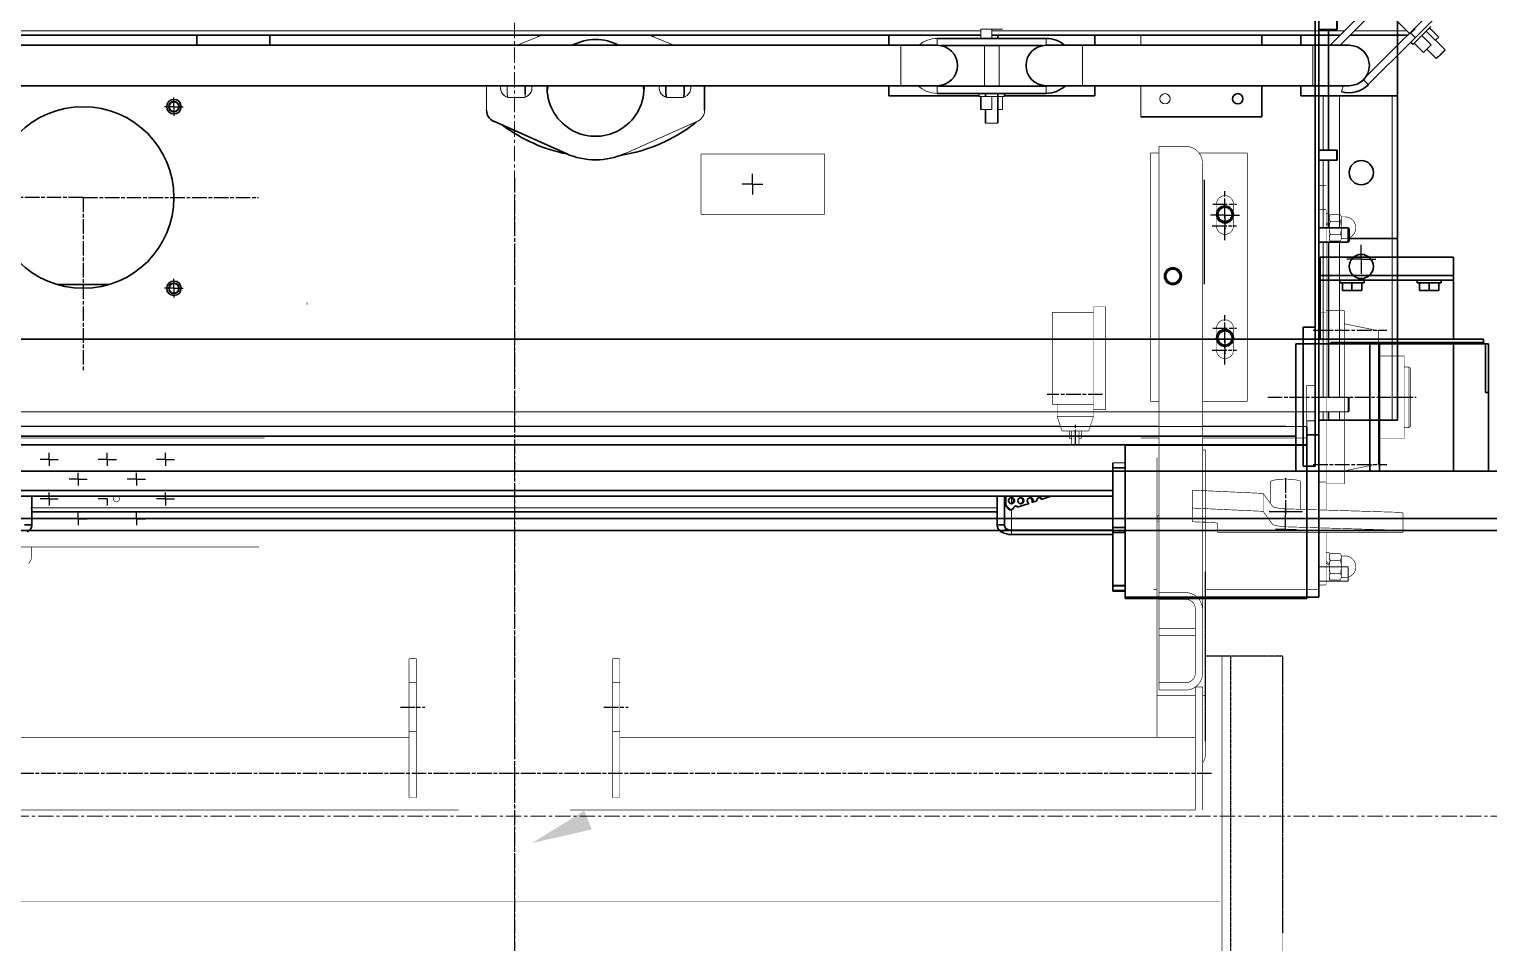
# Model space of a CAD drawing. Header units: feet. Extents: x -99009 to 3252343, y -11094690 to 9035152.
# Drawn here: x 1888695 to 1889900, y -1445643 to -1444888 of the extents above; entities that cross this region are included whole.
import ezdxf

# ---------------------------------------------------------------- set-up
doc = ezdxf.new("R2010")
doc.units = ezdxf.units.FT
for name, pattern in [('CENTER', [2, 1.25, -0.25, 0.25, -0.25]), ('CENTERLINE', [30, 12, -1.5, 3, -1.5, 12]), ('CENTERX2', [20.32, 12.7, -2.54, 2.54, -2.54]), ('HIDDEN', [0.375, 0.25, -0.125]), ('LONG_DASH', [9, 2.25, -4.5, 2.25]), ('PHANTOM', [2.5, 1.25, -0.25, 0.25, -0.25, 0.25, -0.25])]:
    doc.linetypes.add(name, pattern=pattern)
doc.layers.add('1', color=1, linetype='Continuous')
doc.layers.add('K-LINE', color=7, linetype='Continuous')
doc.layers.add('AM_7', color=7, linetype='CENTER', lineweight=5)

# ---------------------------------------------------------------- blocks, each defined once
blk = doc.blocks.new('platform_2')
at = {"color": 7, "linetype": 'Continuous', "lineweight": 30}
for p, q in [((584.4, -533.9), (500, -618.3)), ((588.6, -538.1), (508.4, -618.3)), ((542, -584.8), (566, -608.8)), ((211.8, -610), (-716.7, -610)), ((-435.2, -618.3), (-435.2, -610)), ((-375.2, -610), (-375.2, -618.3)), ((-153.7, -610), (-153.7, -611.3)), ((-58.7, -611.3), (-58.7, -610)), ((135.8, -610), (135.8, -618.3)), ((265.8, -612.6), (175.8, -612.6)), ((508.3, -610), (220.8, -610)), ((225.8, -610), (225.8, -612.6)), ((305.8, -610), (305.8, -618.3)), ((443.8, -610), (443.8, -618.3)), ((475.8, -610), (475.8, -618.3)), ((564, -610), (516.7, -610)), ((555.8, -610), (555.8, -618.2)), ((566.6, -608.2), (570.4, -612)), ((595, -622.1), (579.4, -606.6)), ((145.8, -618.3), (-694.2, -618.3)), ((175.8, -618.3), (145.8, -618.3)), ((262.6, -618.6), (178.9, -618.6)), ((295.8, -618.3), (265.8, -618.3)), ((485.8, -618.3), (295.8, -618.3)), ((515.8, -618.3), (485.8, -618.3)), ((579.8, -621.4), (587.7, -629.3)), ((555.8, -626.7), (555.8, -660)), ((-694.2, -651.7), (145.8, -651.7)), ((-164.2, -658.5), (-164.2, -651.7)), ((-66.3, -651.7), (-66.2, -653.5)), ((-48.2, -651.7), (-48.2, -658.5)), ((-33.2, -658.5), (-33.2, -651.7)), ((-16.2, -651.7), (-16.2, -672)), ((135.8, -651.7), (135.8, -660)), ((210.2, -660), (135.8, -660)), ((145.8, -651.7), (175.8, -651.7)), ((175.8, -652), (265.8, -652)), ((175.8, -658), (265.8, -658)), ((211.8, -671.3), (211.8, -660.5)), ((215.7, -658), (215.7, -660.5)), ((225.9, -682.5), (225.9, -658)), ((231.3, -660.5), (231.3, -658)), ((305.8, -660), (231.3, -660)), ((265.8, -651.7), (295.8, -651.7)), ((295.8, -651.7), (485.8, -651.7)), ((305.8, -651.7), (305.8, -660)), ((443.8, -651.7), (443.8, -677.5)), ((475.8, -651.7), (475.8, -660)), ((555.8, -660), (475.8, -660)), ((485.8, -651.7), (515.8, -651.7)), ((487.8, -920.9), (487.8, -660)), ((490.8, -660), (490.8, -940)), ((498.8, -704.8), (498.8, -660)), ((555.8, -928), (555.8, -660)), ((215.7, -671.3), (215.7, -682.5)), ((-130.6, -707.7), (-190.3, -681.1)), ((443.8, -677.5), (343.8, -677.5)), ((505.7, -704.8), (490.8, -704.8)), ((490.8, -713.2), (505.7, -713.2)), ((498.8, -769), (498.8, -713.2)), ((498.8, -909), (498.8, -781)), ((515.8, -909.9), (514.9, -909)), ((498.8, -928), (498.8, -921)), ((514.9, -921), (515.8, -920.1)), ((480.8, -933.6), (480.8, -940)), ((494.3, -928), (490.8, -928)), ((498.8, -928), (494.3, -928)), ((507.8, -928), (498.8, -928)), ((551.3, -928), (507.8, -928)), ((555.8, -928), (551.3, -928)), ((330.8, -948.5), (330.8, -948.1)), ((330.8, -1074), (330.8, -948.5)), ((480.8, -948.5), (330.8, -948.5)), ((480.8, -940), (490.8, -940)), ((480.8, -940), (480.8, -947.8)), ((480.8, -948.1), (480.8, -1074)), ((490.8, -940), (490.8, -1074)), ((320.8, -1009), (320.8, -963.2)), ((320.8, -990.7), (-667.2, -990.7)), ((231.2, -990.7), (231.2, -1014.3)), ((-571.7, -1003.6), (225.2, -1003.6)), ((320.8, -1016.5), (320.8, -1009)), ((237.2, -1018.8), (320.8, -1018.8)), ((237.2, -1022.3), (320.8, -1022.3)), ((320.8, -1064.4), (320.8, -1016.5)), ((330.8, -1016.5), (320.8, -1016.5)), ((320.8, -1064.4), (320.8, -1064.8)), ((320.8, -1064.4), (330.8, -1064.4)), ((320.8, -1064.8), (330.8, -1064.8)), ((480.8, -1074), (490.8, -1074))]:
    blk.add_line(p, q, dxfattribs=at)
at = {"color": 144, "linetype": 'Continuous', "lineweight": 0}
for p, q in [((529.6, -644.4), (612.2, -561.7)), ((531.6, -650.8), (616.5, -566)), ((-171, -618.3), (-150.4, -610)), ((-62, -610), (-41.5, -618.3)), ((211.8, -610), (135.8, -610)), ((175.8, -612.6), (175.8, -618.3)), ((211.8, -605.1), (220.8, -605.1)), ((211.8, -612.6), (211.8, -605.1)), ((220.8, -605.1), (229.8, -605.1)), ((220.8, -612.6), (220.8, -605.1)), ((305.8, -610), (225.8, -610)), ((343.8, -618.3), (343.8, -610)), ((508.3, -610), (475.8, -610)), ((555.8, -610), (516.7, -610)), ((570.2, -604.6), (566, -608.8)), ((568.5, -617.5), (583.3, -602.7)), ((583.5, -617.8), (575.8, -610.2)), ((589.8, -611.5), (582.2, -603.8)), ((589.8, -611.5), (587.1, -614.2)), ((214.8, -618.6), (214.8, -652)), ((226.8, -652), (226.8, -618.6)), ((566.6, -615.9), (568.4, -617.6)), ((566.7, -615.8), (568.5, -617.5)), ((568.5, -617.5), (568.4, -617.6)), ((577.1, -624.2), (569.5, -616.5)), ((583.5, -617.8), (577.1, -624.2)), ((591.4, -625.7), (587.7, -629.3)), ((591.4, -625.8), (587.9, -629.3)), ((595, -622.1), (591.4, -625.7)), ((595, -622.3), (591.4, -625.8)), ((527.6, -646.8), (531.6, -650.8)), ((-196.2, -672), (-196.2, -651.7)), ((-179.2, -651.7), (-179.2, -658.5)), ((-166.7, -661.5), (-176.7, -661.5)), ((-35.7, -661.5), (-45.7, -661.5)), ((175.8, -652), (175.8, -658)), ((210.2, -658), (210.2, -660.5)), ((210.2, -660.5), (210.4, -660.5)), ((210.4, -658), (210.4, -660.5)), ((210.4, -660.5), (231.3, -660.5)), ((220.8, -671.3), (220.8, -660.5)), ((229.8, -671.3), (229.8, -660.5)), ((343.8, -677.5), (343.8, -651.7)), ((509.4, -656.8), (510.8, -651.7)), ((220.8, -671.3), (211.8, -671.3)), ((229.8, -671.3), (225.9, -671.3)), ((-22.1, -681.1), (-81.8, -707.7)), ((220.8, -682.5), (215.7, -682.5)), ((220.8, -682.6), (215.8, -682.6)), ((225.9, -682.5), (220.8, -682.5)), ((225.8, -682.6), (220.8, -682.6)), ((505.7, -704.8), (505.7, -713.2)), ((505.8, -704.9), (505.8, -713.1)), ((514.9, -769), (490.8, -769)), ((514.9, -769), (514.9, -781)), ((515.8, -769.9), (515.8, -780.1)), ((490.8, -781), (514.9, -781)), ((-550.8, -815.8), (-507.6, -815.8)), ((514.9, -909), (490.8, -909)), ((514.9, -909), (514.9, -921)), ((515.8, -909.9), (515.8, -920.1)), ((487.8, -920.9), (487.8, -928.5)), ((490.8, -921), (514.9, -921)), ((480.8, -928.5), (480.8, -933.2)), ((487.8, -928.5), (480.8, -928.5)), ((480.8, -948.1), (-824.2, -948.1)), ((480.8, -1074), (480.8, -948.5)), ((330.8, -963.2), (320.8, -963.2)), ((320.8, -986.1), (-667.2, -986.1)), ((-571.7, -1000.4), (-571.7, -990.7)), ((-571.6, -1000.3), (-571.6, -990.7)), ((225.2, -990.7), (225.2, -1000.3)), ((232.2, -990.7), (232.2, -998)), ((232.2, -998), (235.9, -1001.8)), ((251.6, -996.6), (242.7, -999.6)), ((257.9, -994.6), (254.5, -995.7)), ((269.8, -990.7), (262.4, -993.1)), ((-571.7, -1000.4), (-571.7, -1003.6)), ((-571.6, -1014.3), (-571.6, -1001.3)), ((225.2, -1001.3), (225.2, -1014.3)), ((225.3, -1000.3), (225.3, -1000.4)), ((225.3, -1001.3), (225.3, -1000.4)), ((238.5, -1001), (235.9, -1001.8)), ((231.2, -1014.3), (225.2, -1014.3)), ((237.2, -1018.8), (237.2, -1022.3)), ((514.9, -1049), (490.8, -1049)), ((514.9, -1049), (514.9, -1061)), ((490.8, -1061), (514.9, -1061)), ((480.8, -1074), (330.8, -1074))]:
    blk.add_line(p, q, dxfattribs=at)
at = {"color": 8, "linetype": 'Continuous', "lineweight": 0}
for p, q in [((211.8, -606.5), (-720.2, -606.5)), ((511.8, -606.5), (220.8, -606.5)), ((265.8, -618.3), (265.8, -612.6)), ((563.7, -606.5), (520.2, -606.5)), ((145.8, -618.3), (145.8, -651.7)), ((295.8, -618.3), (295.8, -651.7)), ((485.8, -618.3), (485.8, -651.7)), ((265.8, -658), (265.8, -652)), ((494.3, -704.8), (494.3, -660)), ((507.8, -769), (507.8, -660)), ((551.3, -928), (551.3, -660)), ((494.3, -769), (494.3, -713.2)), ((494.3, -909), (494.3, -781)), ((507.8, -909), (507.8, -781)), ((487.8, -920.9), (-824.2, -920.9)), ((494.3, -928), (494.3, -921)), ((507.8, -928), (507.8, -921)), ((480.8, -933.2), (-824.2, -933.2)), ((237.2, -996.6), (237.2, -992)), ((-571.7, -1000.4), (225.3, -1000.4)), ((237.2, -1018.8), (237.2, -1001.4)), ((330.8, -1009), (320.8, -1009))]:
    blk.add_line(p, q, dxfattribs=at)
at = {"color": 144, "linetype": 'Continuous', "lineweight": 0, "flags": 128}
for points in [[(-179.2, -658.5), (-179, -660.2), (-178.7, -661.3)], [(-164.7, -661.3), (-164.4, -660.2), (-164.2, -658.5)], [(175.8, -652), (173.6, -651.9), (172.6, -651.7)], [(265.8, -652), (268, -651.9), (269, -651.7)], [(244.8, -996.8), (245.7, -996.6), (246.5, -996.1), (247, -995.3), (247.2, -994.3), (247, -993.4), (246.5, -992.5), (245.7, -992), (244.8, -991.8), (243.9, -992), (243.1, -992.5), (242.6, -993.4), (242.4, -994.3), (242.6, -995.3), (243.1, -996.1), (243.9, -996.6), (244.8, -996.8)], [(254.5, -995.7), (254.9, -994.8), (254.9, -993.9), (254.6, -993), (254, -992.3), (253.1, -991.9), (252.2, -991.8), (251.4, -992.1), (250.7, -992.7), (250.2, -993.5), (250.1, -994.5), (250.3, -995.4), (250.9, -996.1), (251.6, -996.6)]]:
    blk.add_lwpolyline(points, dxfattribs=at)
at = {"color": 7, "linetype": 'Continuous', "lineweight": 30, "flags": 128}
for points in [[(-146.1, -656), (-146, -654.7), (-145.6, -651.7)], [(-66.8, -651.7), (-66.4, -654.7), (-66.3, -656)], [(-48.2, -658.5), (-48, -660.2), (-47.7, -661.3)], [(-33.7, -661.3), (-33.4, -660.2), (-33.2, -658.5)], [(-24.5, -682.8), (-23.2, -681.7), (-23.1, -681.6)], [(237.1, -996.8), (238, -996.6), (238.8, -996.1), (239.3, -995.3), (239.5, -994.3), (239.3, -993.4), (238.8, -992.5), (238, -992), (237.1, -991.8), (236.1, -992), (235.4, -992.5), (234.8, -993.4), (234.7, -994.3), (234.8, -995.3), (235.4, -996.1), (236.1, -996.6), (237.1, -996.8)]]:
    blk.add_lwpolyline(points, dxfattribs=at)
at = {"color": 144, "linetype": 'Continuous', "lineweight": 0}
for centre, radius in [((363.8, -662.5), 4.25), ((-454.2, -669), 6), ((-454.2, -669), 4.13), ((413.3, -758), 7), ((413.3, -758), 6), ((370.3, -809), 7), ((370.3, -809), 6), ((-454.2, -819), 6), ((-454.2, -819), 4.25), ((413.3, -860), 7), ((413.3, -860), 6)]:
    blk.add_circle(centre, radius, dxfattribs=at)
at = {"color": 7, "linetype": 'Continuous', "lineweight": 30}
for centre, radius in [((423.8, -662.5), 4.25), ((-529.2, -744), 75), ((525.8, -801), 10)]:
    blk.add_circle(centre, radius, dxfattribs=at)
for centre, radius, start, end in [((-106.2, -653.5), 40, 61.6424, 118.3576), ((265.8, -635.6), 23, 48.779, 90), ((175.8, -635), 16.7, 270, 90), ((265.8, -635), 16.7, 90, 270), ((515.8, -635), 16.7, 270, 90), ((-106.2, -653.5), 40, 177.4208, 0), ((265.8, -635), 23, 270, 313.4407), ((515.4, -634.6), 23, 255, 315), ((-186.2, -672), 10, 180, 246), ((-104.7, -580.5), 130, 233.1574, 258.8548), ((-104.7, -580.5), 130, 278.7553, 308.1195), ((-106.2, -652.9), 60, 246, 294)]:
    blk.add_arc(centre, radius, start, end, dxfattribs=at)
at = {"color": 144, "linetype": 'Continuous', "lineweight": 0}
for centre, radius, start, end in [((175.8, -635.6), 23, 90, 131.221), ((-176.7, -653.5), 8, 166.9971, 270), ((-166.7, -653.5), 8, 270, 13.0029), ((-45.7, -653.5), 8, 166.9971, 270), ((-35.7, -653.5), 8, 270, 13.0029), ((175.8, -635), 23, 226.5593, 270), ((-26.2, -672), 10, 294, 0), ((236.2, -994.3), 2.51, 280.8275, 79.1725), ((240.9, -1001.2), 2.4, 40.9938, 175.4384), ((260.2, -994.2), 2.41, 27.8675, 188.5647), ((-579.2, -1013.9), 7.54, 302.1504, 356.4667), ((232.7, -1013.9), 7.54, 183.5333, 237.8496), ((236.9, -1005.4), 16.9, 241.263, 271.1365), ((235.7, -1014.1), 4.56, 182.4549, 232.1343), ((237, -1010.3), 8.47, 241.263, 271.1365)]:
    blk.add_arc(centre, radius, start, end, dxfattribs=at)
blk = doc.blocks.new('shot blast mc')
at = {"color": 7, "linetype": 'Continuous', "lineweight": 30}
for p, q in [((149795.9, 56288.8), (149795.9, 57081.7)), ((149798.9, 57081.7), (149798.9, 56269.7)), ((149863.9, 56431.7), (149863.9, 56924.7)), ((149813.8, 56612.9), (149813.8, 56604.4)), ((149813.9, 56612.8), (149813.9, 56604.5)), ((149798.9, 56604.4), (149813.8, 56604.4)), ((149806.9, 56504.9), (149806.9, 56604.4)), ((149813.8, 56604.4), (149813.9, 56604.5)), ((149813.8, 56504.9), (149798.9, 56504.9)), ((149813.9, 56504.8), (149813.8, 56504.9)), ((149813.8, 56504.9), (149813.8, 56496.4)), ((149813.9, 56504.8), (149813.9, 56496.5)), ((149798.9, 56496.4), (149813.8, 56496.4)), ((149806.9, 56440.7), (149806.9, 56496.4)), ((149813.8, 56496.4), (149813.9, 56496.5)), ((149823, 56440.7), (149798.9, 56440.7)), ((149823.9, 56439.8), (149823, 56440.7)), ((149823, 56440.7), (149823, 56428.7)), ((149823.9, 56439.8), (149823.9, 56429.6)), ((149859.4, 56431.7), (149823.9, 56431.7)), ((149863.9, 56431.7), (149859.4, 56431.7)), ((149798.9, 56428.7), (149823, 56428.7)), ((149823, 56428.7), (149823.9, 56429.6)), ((149799.9, 56416.3), (149799.9, 56401.3)), ((149909.9, 56416.3), (149799.9, 56416.3)), ((149909.9, 56416.3), (149909.9, 56401.3)), ((149909.9, 56401.3), (149799.9, 56401.3)), ((149799.9, 56397.3), (149799.9, 56401.3)), ((149909.9, 56397.3), (149799.9, 56397.3)), ((149799.9, 56392.3), (149799.9, 56397.3)), ((149816.3, 56397.3), (149816.3, 56395.3)), ((149816.3, 56395.3), (149826, 56395.3)), ((149818.3, 56395.3), (149818.3, 56388.9)), ((149826, 56395.3), (149836.3, 56395.3)), ((149826.2, 56395.3), (149826.2, 56388.9)), ((149834.3, 56395.3), (149834.3, 56388.9)), ((149834.4, 56395.3), (149834.4, 56388.9)), ((149836.3, 56395.3), (149836.3, 56397.3)), ((149879.9, 56397.3), (149879.9, 56395.3)), ((149879.9, 56395.3), (149889.6, 56395.3)), ((149881.9, 56395.3), (149881.9, 56388.9)), ((149889.6, 56395.3), (149899.9, 56395.3)), ((149889.8, 56395.3), (149889.8, 56388.9)), ((149897.9, 56395.3), (149897.9, 56388.9)), ((149898, 56395.3), (149898, 56388.9)), ((149899.9, 56395.3), (149899.9, 56397.3)), ((149909.9, 56397.3), (149909.9, 56401.3)), ((149909.9, 56392.3), (149909.9, 56397.3)), ((148757.3, 56393.8), (148800.5, 56393.8)), ((149799.9, 56348.7), (149799.9, 56392.3)), ((149826.2, 56388.9), (149818.3, 56388.9)), ((149834.3, 56388.9), (149826.2, 56388.9)), ((149834.4, 56388.9), (149834.3, 56388.9)), ((149889.8, 56388.9), (149881.9, 56388.9)), ((149897.9, 56388.9), (149889.8, 56388.9)), ((149898, 56388.9), (149897.9, 56388.9)), ((149909.9, 56348.7), (149909.9, 56392.3)), ((149795.9, 56358.7), (149785.9, 56358.7)), ((149785.9, 56358.7), (149785.9, 56243.7)), ((149795.9, 56358.7), (149795.9, 56243.7)), ((149934.9, 56348.7), (148334.9, 56348.7)), ((149934.9, 56348.7), (149798.9, 56348.7)), ((149934.9, 56348.7), (149934.9, 56346)), ((149934.9, 56348.7), (149934.9, 56346)), ((149840.9, 56344.7), (149779.9, 56344.7)), ((149779.9, 56239.7), (149779.9, 56344.7)), ((149840.9, 56344.7), (149798.9, 56344.7)), ((149808.9, 56346), (149934.9, 56346)), ((149808.9, 56346), (149808.9, 56344.7)), ((149808.9, 56346), (149934.9, 56346)), ((149808.9, 56344.7), (149808.9, 56346)), ((149840.9, 56344.7), (149848.9, 56344.7)), ((149840.9, 56339.2), (149840.9, 56344.7)), ((149840.9, 56344.7), (149848.9, 56344.7)), ((149840.9, 56339.2), (149840.9, 56344.7)), ((149840.9, 56339.2), (149840.9, 56245.6)), ((149840.9, 56339.2), (149840.9, 56245.6)), ((149848.9, 56344.7), (149848.9, 56339.2)), ((149848.9, 56344.7), (149848.9, 56339.2)), ((149909.9, 56344.7), (149848.9, 56344.7)), ((149909.9, 56344.7), (149848.9, 56344.7)), ((149848.9, 56339.2), (149848.9, 56245.6)), ((149848.9, 56339.2), (149848.9, 56245.6)), ((149909.9, 56239.7), (149909.9, 56344.7)), ((149909.9, 56239.7), (149909.9, 56344.7)), ((149929.9, 56344.7), (149909.9, 56344.7)), ((149929.9, 56344.7), (149909.9, 56344.7)), ((149936.3, 56344.7), (149929.9, 56344.7)), ((149936.3, 56344.7), (149929.9, 56344.7)), ((149934.9, 56344.7), (149934.9, 56346)), ((149934.9, 56344.7), (149934.9, 56346)), ((149936.3, 56304.7), (149936.3, 56344.7)), ((149938.9, 56344.7), (149936.3, 56344.7)), ((149936.3, 56304.7), (149936.3, 56344.7)), ((149938.9, 56344.7), (149936.3, 56344.7)), ((149938.9, 56304.7), (149938.9, 56344.7)), ((149938.9, 56304.7), (149938.9, 56344.7)), ((149938.9, 56304.7), (149936.3, 56304.7)), ((149936.3, 56304.7), (149938.9, 56304.7)), ((149938.9, 56304.7), (149938.9, 56239.7)), ((149938.9, 56239.7), (149938.9, 56304.7)), ((149779.9, 56268.7), (148489.9, 56268.7)), ((149798.9, 56269.7), (149795.9, 56269.7)), ((149798.9, 56269.7), (149798.9, 56135.7)), ((148480.9, 56261.5), (149785.9, 56261.5)), ((149638.9, 56261.2), (149638.9, 56261.5)), ((149785.9, 56261.2), (149638.9, 56261.2)), ((149638.9, 56261.2), (149638.9, 56135.7)), ((150642.5, 56239.7), (148257.5, 56239.7)), ((149628.9, 56242.3), (149638.9, 56242.3)), ((149628.9, 56196.4), (149628.9, 56242.3)), ((149795.9, 56243.7), (149785.9, 56243.7)), ((149788.9, 56243.7), (149788.9, 56135.7)), ((149840.9, 56239.7), (149840.9, 56245.6)), ((149840.9, 56239.7), (149840.9, 56245.6)), ((149848.9, 56245.6), (149848.9, 56239.7)), ((149848.9, 56245.6), (149848.9, 56239.7)), ((149628.9, 56223.6), (148640.9, 56223.6)), ((149628.9, 56219), (148640.9, 56219)), ((148736.5, 56209.3), (148736.5, 56219)), ((149533.3, 56219), (149533.3, 56209.3)), ((149539.3, 56219), (149539.3, 56195.3)), ((149539.6, 56219), (149539.6, 56211.6)), ((149540.4, 56219), (149540.4, 56211.6)), ((149561.9, 56214), (149562.7, 56214)), ((149566, 56215.1), (149562.7, 56214)), ((149569.7, 56216.5), (149570.5, 56216.5)), ((149577.9, 56219), (149570.5, 56216.5)), ((148736.4, 56209.3), (148736.4, 56209.3)), ((148736.4, 56209.3), (148736.4, 56208.4)), ((148736.5, 56195.3), (148736.5, 56208.4)), ((148736.5, 56206.1), (149533.3, 56206.1)), ((149533.3, 56208.4), (149533.3, 56195.3)), ((149533.4, 56209.3), (149533.4, 56209.3)), ((149533.4, 56208.4), (149533.4, 56209.3)), ((149539.6, 56211.6), (149540.4, 56211.6)), ((149543.3, 56207.8), (149539.6, 56211.6)), ((149540.4, 56211.6), (149544, 56207.8)), ((149544, 56207.8), (149543.3, 56207.8)), ((149546.7, 56208.7), (149544, 56207.8)), ((149550.1, 56210.1), (149550.9, 56210.1)), ((149559.8, 56213), (149550.9, 56210.1)), ((148269.5, 56200.7), (150645.5, 56200.7)), ((148269.5, 56190.7), (150645.5, 56190.7)), ((148730.5, 56195.3), (148736.5, 56195.3)), ((149535.4, 56190.7), (148734.4, 56190.7)), ((149533.3, 56200.7), (148736.5, 56200.7)), ((149539.3, 56195.3), (149533.3, 56195.3)), ((149541.1, 56191.9), (149536.8, 56189.4)), ((149545.3, 56190.9), (149628.9, 56190.9)), ((149628.9, 56189), (149628.9, 56196.4)), ((149545.3, 56187.3), (149628.9, 56187.3)), ((149628.9, 56189), (149638.9, 56189)), ((149628.9, 56141.1), (149628.9, 56189)), ((149638.9, 56141.1), (149628.9, 56141.1)), ((149628.9, 56141.1), (149628.9, 56140.6)), ((149638.9, 56140.6), (149628.9, 56140.6)), ((149638.9, 56135.1), (149638.9, 56135.7)), ((149788.9, 56135.7), (149638.9, 56135.7)), ((149638.9, 56135.1), (149788.9, 56135.1)), ((149638.9, 56135.1), (149638.9, 56134.6)), ((149638.9, 56134.6), (149788.9, 56134.6)), ((149788.9, 56135.1), (149788.9, 56135.7)), ((149798.9, 56135.7), (149788.9, 56135.7)), ((149788.9, 56135.1), (149788.9, 56134.6))]:
    blk.add_line(p, q, dxfattribs=at)
at = {"color": 2, "linetype": 'CENTERLINE'}
for p, q in [((148853.9, 56540.7), (148846.2, 56540.7)), ((148853.9, 56540.7), (148853.9, 56548.4)), ((148853.9, 56540.7), (148853.9, 56533)), ((148853.9, 56540.7), (148861.6, 56540.7)), ((148853.9, 56540.7), (148853.9, 56533)), ((149331.4, 56476.7), (149331.4, 56485.2)), ((149331.4, 56476.7), (149322.8, 56476.7)), ((149331.4, 56476.7), (149340, 56476.7)), ((149331.4, 56476.7), (149331.4, 56468.1)), ((148778.9, 56465.7), (148637.7, 56465.7)), ((148778.9, 56465.7), (148923.6, 56465.7)), ((148778.9, 56465.7), (148778.9, 56322.3)), ((149721.4, 56451.2), (149721.4, 56463.2)), ((149721.4, 56451.2), (149709.4, 56451.2)), ((149721.4, 56451.2), (149721.4, 56439.2)), ((149721.4, 56451.2), (149733.4, 56451.2)), ((149833.9, 56414.7), (149833.9, 56426.7)), ((149833.9, 56414.7), (149821.9, 56414.7)), ((149833.9, 56414.7), (149833.9, 56402.7)), ((149833.9, 56414.7), (149845.9, 56414.7)), ((148853.9, 56390.7), (148853.9, 56398.4)), ((148853.9, 56390.7), (148853.9, 56398.4)), ((148853.9, 56390.7), (148846.2, 56390.7)), ((148853.9, 56390.7), (148853.9, 56383)), ((148853.9, 56390.7), (148861.6, 56390.7)), ((148853.9, 56390.7), (148861.6, 56390.7)), ((149721.4, 56348.7), (149721.4, 56360.7)), ((149721.4, 56348.7), (149709.4, 56348.7)), ((149721.4, 56348.7), (149721.4, 56336.7)), ((149721.4, 56348.7), (149733.4, 56348.7)), ((149794.2, 56356.2), (149855, 56356.2)), ((149620.4, 56302.9), (149574.5, 56302.9)), ((149756.7, 56300.7), (149879.1, 56300.7)), ((149597.9, 56261.9), (149597.9, 56277.9)), ((148750.9, 56249.4), (148750.9, 56254.7)), ((148798.9, 56249.4), (148798.9, 56254.7)), ((148846.9, 56249.4), (148846.9, 56254.7)), ((148750.9, 56249.4), (148743.4, 56249.4)), ((148750.9, 56249.4), (148750.9, 56244.1)), ((148750.9, 56249.4), (148758.4, 56249.4)), ((148774.9, 56233.1), (148774.9, 56238.4)), ((148798.9, 56249.4), (148791.4, 56249.4)), ((148798.9, 56249.4), (148798.9, 56244.1)), ((148798.9, 56249.4), (148806.4, 56249.4)), ((148822.9, 56233.1), (148822.9, 56238.4)), ((148846.9, 56249.4), (148839.4, 56249.4)), ((148846.9, 56249.4), (148846.9, 56244.1)), ((148846.9, 56249.4), (148854.4, 56249.4)), ((149794.2, 56245.2), (149855, 56245.2)), ((148774.9, 56233.1), (148767.4, 56233.1)), ((148774.9, 56233.1), (148774.9, 56227.8)), ((148774.9, 56233.1), (148782.4, 56233.1)), ((148822.9, 56233.1), (148815.4, 56233.1)), ((148822.9, 56233.1), (148822.9, 56227.8)), ((148822.9, 56233.1), (148830.4, 56233.1)), ((149771.4, 56233.8), (149771.4, 56202.7)), ((148750.9, 56216.8), (148743.4, 56216.8)), ((148750.9, 56216.8), (148750.9, 56222.1)), ((148750.9, 56216.8), (148750.9, 56211.4)), ((148750.9, 56216.8), (148758.4, 56216.8)), ((148798.9, 56216.8), (148791.4, 56216.8)), ((148798.9, 56216.8), (148798.9, 56211.4)), ((148846.9, 56216.8), (148839.4, 56216.8)), ((148846.9, 56216.8), (148846.9, 56222.1)), ((148846.9, 56216.8), (148846.9, 56211.4)), ((148846.9, 56216.8), (148854.4, 56216.8)), ((148774.9, 56200.4), (148774.9, 56205.8)), ((148822.9, 56200.4), (148822.9, 56205.8)), ((149757.8, 56206.3), (149785.4, 56206.3)), ((149763.5, 56206.3), (149780.4, 56206.3)), ((149771.4, 56191.5), (149771.4, 56207.9)), ((148774.9, 56200.4), (148767.4, 56200.4)), ((148774.9, 56200.4), (148774.9, 56195.1)), ((148774.9, 56200.4), (148782.4, 56200.4)), ((148822.9, 56200.4), (148815.4, 56200.4)), ((148822.9, 56200.4), (148822.9, 56195.1)), ((148822.9, 56200.4), (148830.4, 56200.4)), ((149771.4, 56191.5), (149763, 56191.5)), ((149768.4, 56191.5), (149780.4, 56191.5)), ((149771.4, 56191.5), (149771.4, 56190))]:
    blk.add_line(p, q, dxfattribs=at)
at = {"color": 3, "linetype": 'CENTERLINE'}
for p, q in [((149134.9, 56481.7), (149134.9, 55743.7)), ((149134.9, 56481.7), (149134.9, 55743.7)), ((149721.4, 56430.4), (149721.4, 56471)), ((149711.3, 56460.2), (149730.9, 56460.2)), ((149710.8, 56442.2), (149730.9, 56442.2)), ((149721.4, 56327.9), (149721.4, 56368.5)), ((149711.3, 56357.7), (149730.9, 56357.7)), ((149710.8, 56339.7), (149730.9, 56339.7)), ((149041, 56044.9), (149061, 56044.9)), ((149208.8, 56044.9), (149228.8, 56044.9)), ((149710.2, 55989.9), (148558.5, 55989.9))]:
    blk.add_line(p, q, dxfattribs=at)
at = {"color": 4, "linetype": 'Continuous'}
blk.add_line((149704.6, 56394.2), (149704.6, 56480.2), dxfattribs=at)
at = {"color": 7, "linetype": 'PHANTOM'}
blk.add_line((149705.4, 56016.8), (149705.4, 56156.8), dxfattribs=at)
at = {"color": 2, "linetype": 'PHANTOM'}
for q in [(149705.4, 56086.8), (149768.9, 55858.5)]:
    blk.add_line((149768.9, 56086.8), q, dxfattribs=at)
at = {"color": 110, "linetype": 'HIDDEN'}
blk.add_line((149725.9, 56086.8), (149725.9, 55804), dxfattribs=at)
at = {"color": 7, "linetype": 'Continuous', "const_width": 0.5}
for points in [[(149666.9, 56502.4), (149659.9, 56502.4)], [(149659.9, 56502.4), (149659.9, 56297.4)], [(149688.9, 56507.9), (149666.9, 56507.9)], [(149666.9, 56507.9), (149666.9, 56133.9)], [(149739.9, 56502.4), (149700, 56502.4)], [(149739.9, 56297.4), (149739.9, 56502.4)], [(149288.9, 56501.7), (149390.9, 56501.7)], [(149288.9, 56451.7), (149288.9, 56501.7)], [(149390.9, 56501.7), (149390.9, 56451.7)], [(149702.9, 56072.9), (149702.9, 56493.9)], [(149798.9, 56207.7), (149798.9, 56476.1)], [(149798.9, 56475.7), (149804.9, 56475.7)], [(149804.9, 56475.7), (149804.9, 56476.1)], [(149806.9, 56452.7), (149806.9, 56476.1)], [(149714.4, 56442.2), (149714.4, 56460.2)], [(149728.4, 56442.2), (149728.4, 56460.2)], [(149798.9, 56207.7), (149798.9, 56455.7)], [(149798.9, 56455.7), (149804.9, 56455.7)], [(149804.9, 56455.7), (149804.9, 56207.5)], [(149390.9, 56451.7), (149288.9, 56451.7)], [(149807.4, 56452.7), (149804.9, 56452.7)], [(149804.9, 56452.7), (149804.9, 56428.7)], [(149804.9, 56447.7), (149804.9, 56433.7)], [(149807.4, 56443.1), (149804.9, 56445)], [(149807.4, 56441.9), (149804.9, 56443.8)], [(149807.4, 56428.7), (149807.4, 56452.7)], [(149807.4, 56448.9), (149807.4, 56432.4)], [(149816.5, 56451.6), (149808.4, 56451.6)], [(149816.5, 56446.1), (149808.4, 56446.1)], [(149817.3, 56449.7), (149820.4, 56449.7)], [(149817.4, 56432.4), (149817.4, 56448.9)], [(149804.9, 56433.7), (149804.9, 56425.7)], [(149808.4, 56435.2), (149816.5, 56435.2)], [(149817.3, 56431.7), (149820.4, 56431.7)], [(149804.9, 56428.7), (149807.4, 56428.7)], [(149806.9, 56372.2), (149806.9, 56428.7)], [(149808.4, 56429.7), (149816.5, 56429.7)], [(149578.9, 56370.9), (149612.9, 56370.9)], [(149578.9, 56294.9), (149578.9, 56370.9)], [(149612.9, 56375.4), (149622.9, 56375.4)], [(149612.9, 56375.4), (149612.9, 56365)], [(149612.9, 56294.9), (149612.9, 56370.9)], [(149622.9, 56375.4), (149622.9, 56365)], [(149798.9, 56370.7), (149804.9, 56370.7)], [(149819.9, 56372.2), (149804.9, 56372.2)], [(149804.9, 56372.2), (149804.9, 56229.2)], [(149819.9, 56361.4), (149819.9, 56372.2)], [(149612.9, 56365), (149612.9, 56360.9)], [(149612.9, 56360.9), (149612.9, 56305)], [(149622.9, 56365), (149622.9, 56360.9)], [(149622.9, 56360.9), (149622.9, 56305)], [(149819.9, 56229.2), (149819.9, 56361.4)], [(149819.9, 56361.4), (149847.9, 56355.7)], [(149714.4, 56339.7), (149714.4, 56357.7)], [(149728.4, 56339.7), (149728.4, 56357.7)], [(149847.9, 56355.7), (149847.9, 56248.4)], [(149869.3, 56334.9), (149847.9, 56334.9)], [(149869.3, 56266.4), (149869.3, 56334.9)], [(149873.4, 56325.7), (149869.3, 56325.7)], [(149873.4, 56325.7), (149873.4, 56275.7)], [(149874.4, 56324.7), (149873.4, 56325.7)], [(149874.4, 56324.7), (149874.4, 56276.7)], [(149788.9, 56310.6), (149795.9, 56310.6)], [(149788.9, 56267.1), (149788.9, 56310.6)], [(149612.9, 56305), (149612.9, 56300.9)], [(149612.9, 56300.9), (149612.9, 56290.4)], [(149622.9, 56305), (149622.9, 56300.9)], [(149622.9, 56300.9), (149622.9, 56290.4)], [(149788.9, 56302.6), (149788.9, 56208)], [(149578.9, 56294.9), (149612.9, 56294.9)], [(149582.9, 56284.9), (149582.9, 56294.9)], [(149612.9, 56284.9), (149612.9, 56294.9)], [(149612.9, 56290.4), (149622.9, 56290.4)], [(149659.9, 56297.4), (149666.9, 56297.4)], [(149702.9, 56297.4), (149739.9, 56297.4)], [(149586.9, 56272.9), (149582.9, 56284.9)], [(149612.9, 56284.9), (149582.9, 56284.9)], [(149612.9, 56284.9), (149608.9, 56272.9)], [(149873.4, 56275.7), (149869.3, 56275.7)], [(149873.4, 56275.7), (149874.4, 56276.7)], [(148676.9, 56267.1), (148928.9, 56267.1)], [(149608.9, 56272.9), (149586.9, 56272.9)], [(149592.9, 56266.9), (149592.9, 56272.9)], [(149594.9, 56266.9), (149592.9, 56266.9)], [(149594.9, 56272.9), (149594.9, 56260.9)], [(149600.9, 56260.9), (149600.9, 56272.9)], [(149602.9, 56266.9), (149600.9, 56266.9)], [(149602.9, 56272.9), (149602.9, 56266.9)], [(149651.9, 56267.1), (149666.9, 56267.1)], [(149788.9, 56267.1), (149702.9, 56267.1)], [(149702.9, 56267.1), (149788.9, 56267.1)], [(149788.9, 56208), (149788.9, 56267.1)], [(149847.9, 56266.4), (149869.3, 56266.4)], [(149594.9, 56260.9), (149600.9, 56260.9)], [(149665.4, 56251), (149665.4, 56019.9)], [(149702.9, 56257.1), (149705.4, 56257.1)], [(149705.4, 56257.1), (149705.4, 56198.1)], [(149804.9, 56238), (149804.9, 56229.2)], [(149847.9, 56245.7), (149819.9, 56239.9)], [(149847.9, 56248.4), (149847.9, 56245.7)], [(149758.9, 56230.9), (149758.9, 56212.9)], [(149783.9, 56230.9), (149783.9, 56208.2)], [(149798.9, 56230.7), (149804.9, 56230.7)], [(149804.9, 56229.2), (149819.9, 56229.2)], [(149705.4, 56223.5), (149752.9, 56221.3)], [(149752.9, 56221.3), (149760.5, 56210.8)], [(149752.9, 56221.3), (149752.9, 56206.5)], [(149705.4, 56208.7), (149752.9, 56206.5)], [(149752.9, 56206.5), (149760.5, 56196)], [(149771.2, 56208.6), (149772.8, 56208.5)], [(149772.8, 56208.5), (149864.3, 56205.7)], [(149864.8, 56205.7), (149864.3, 56205.7)], [(149868.4, 56204), (149868.4, 56204.9)], [(149868.4, 56189.2), (149868.4, 56204.2)], [(149665.4, 56198.1), (149665.4, 56201)], [(149665.4, 56198.1), (149665.4, 56054.5)], [(149666.9, 56198.1), (149665.4, 56198.1)], [(149705.4, 56198.1), (149702.9, 56198.1)], [(149705.4, 56054.5), (149705.4, 56198.1)], [(149705.4, 56197.4), (149711.3, 56197.2)], [(149711.8, 56197.1), (149711.3, 56197.2)], [(149715.4, 56189.2), (149715.4, 56196.3)], [(149715.4, 56189.2), (149868.4, 56189.2)], [(149771.2, 56193.8), (149772.8, 56193.7)], [(149772.8, 56193.7), (149864.3, 56190.9)], [(149788.9, 56189.2), (149788.9, 56141.7)], [(149788.9, 56141.7), (149788.9, 56189.2)], [(149798.9, 56141.7), (149798.9, 56189.2)], [(149798.9, 56153.7), (149798.9, 56189.2)], [(149804.9, 56189.2), (149804.9, 56145.7)], [(149864.8, 56190.9), (149864.3, 56190.9)], [(149868.4, 56189.2), (149868.4, 56190.1)], [(148640.9, 56177.2), (148924.2, 56177.2)], [(148640.9, 56177), (148924.2, 56177)], [(148736.4, 56169.2), (148736.4, 56177)], [(149804.9, 56172.7), (149804.9, 56148.7)], [(149807.4, 56172.7), (149804.9, 56172.7)], [(149807.4, 56148.7), (149807.4, 56172.7)], [(149807.4, 56168.9), (149807.4, 56152.4)], [(149816.5, 56171.6), (149808.4, 56171.6)], [(149816.5, 56166.1), (149808.4, 56166.1)], [(149817.3, 56169.7), (149820.4, 56169.7)], [(149817.4, 56152.4), (149817.4, 56168.9)], [(149798.9, 56145.7), (149798.9, 56153.7)], [(149807.4, 56163.1), (149804.9, 56165)], [(149807.4, 56161.9), (149804.9, 56163.8)], [(149804.9, 56154.7), (149804.9, 56153.7)], [(149808.4, 56155.2), (149816.5, 56155.2)], [(149662.4, 56141.7), (149665.4, 56141.7)], [(149705.4, 56006.6), (149705.4, 56146.6)], [(149705.4, 56141.7), (149788.9, 56141.7)], [(149788.9, 56141.7), (149798.9, 56141.7)], [(149804.9, 56145.7), (149798.9, 56145.7)], [(149804.9, 56148.7), (149807.4, 56148.7)], [(149808.4, 56149.7), (149816.5, 56149.7)], [(149817.3, 56151.7), (149820.4, 56151.7)], [(149688.9, 56139.4), (149666.9, 56139.4)], [(149666.9, 56133.9), (149666.9, 56058.9)], [(149666.9, 56133.9), (149688.9, 56133.9)], [(149696.9, 56125.9), (149696.9, 56072.9)], [(149666.9, 56109.9), (149666.9, 56103.9)], [(149696.9, 56109.9), (149666.9, 56109.9)], [(149696.9, 56103.9), (149696.9, 56109.9)], [(149666.9, 56103.9), (149696.9, 56103.9)], [(149053.9, 56084.9), (149047.9, 56084.9)], [(149047.9, 56084.9), (149047.9, 55969.9)], [(149053.9, 55969.9), (149053.9, 56084.9)], [(149215.9, 56084.9), (149215.9, 55969.9)], [(149221.9, 56084.9), (149215.9, 56084.9)], [(149221.9, 55969.9), (149221.9, 56084.9)], [(149047.9, 56064.9), (149053.9, 56064.9)], [(149215.9, 56064.9), (149221.9, 56064.9)], [(149688.9, 56064.9), (149666.9, 56064.9)], [(149666.9, 56058.9), (149688.9, 56058.9)], [(149696.9, 56061.4), (149696.9, 55959.9)], [(149702.9, 56061.4), (149696.9, 56061.4)], [(149702.9, 55959.9), (149702.9, 56061.4)], [(149665.4, 56054.5), (149696.9, 56054.5)], [(149702.9, 56054.5), (149705.4, 56054.5)], [(149047.9, 56024.9), (149053.9, 56024.9)], [(149215.9, 56024.9), (149221.9, 56024.9)], [(149047.9, 56019.9), (148572.9, 56019.9)], [(149696.9, 56019.9), (149221.9, 56019.9)], [(149696.9, 55959.9), (149696.9, 56019.9)], [(149047.9, 55969.9), (149053.9, 55969.9)], [(149215.9, 55969.9), (149221.9, 55969.9)], [(148572.9, 55959.9), (149088.9, 55959.9)], [(149180.9, 55959.9), (149696.9, 55959.9)]]:
    blk.add_lwpolyline(points, dxfattribs=at)
for points in [[(149702.9, 56493.9, 0.414214), (149688.9, 56507.9)], [(149728.4, 56460.2, 1), (149714.4, 56460.2)], [(149714.4, 56442.2, 1), (149728.4, 56442.2)], [(149808.4, 56451.6, 0.343146), (149808.4, 56446.1)], [(149808.4, 56446.1, 0.171573), (149808.4, 56435.2)], [(149816.5, 56446.1, 0.343146), (149816.5, 56451.6)], [(149816.5, 56435.2, 0.171573), (149816.5, 56446.1)], [(149820.4, 56431.7, 1), (149820.4, 56449.7)], [(149808.4, 56435.2, 0.343146), (149808.4, 56429.7)], [(149816.5, 56429.7, 0.343146), (149816.5, 56435.2)], [(149728.4, 56357.7, 1), (149714.4, 56357.7)], [(149714.4, 56339.7, 1), (149728.4, 56339.7)], [(149759.4, 56231.5, 0.13494), (149759, 56231.1)], [(149759, 56231.1, 0.129556), (149758.9, 56230.9)], [(149760.1, 56231.8, 0.041157), (149759.4, 56231.5)], [(149761.2, 56232.1, 0.027156), (149760.1, 56231.8)], [(149762.6, 56232.4, 0.016703), (149761.2, 56232.1)], [(149764.3, 56232.7, 0.012386), (149762.6, 56232.4)], [(149766.1, 56232.9, 0.009842), (149764.3, 56232.7)], [(149768.2, 56233, 0.008457), (149766.1, 56232.9)], [(149770.3, 56233.1, 0.007741), (149768.2, 56233)], [(149772.5, 56233.1, 0.007521), (149770.3, 56233.1)], [(149774.6, 56233, 0.007741), (149772.5, 56233.1)], [(149776.7, 56232.9, 0.008457), (149774.6, 56233)], [(149778.6, 56232.7, 0.009842), (149776.7, 56232.9)], [(149780.2, 56232.4, 0.012385), (149778.6, 56232.7)], [(149781.6, 56232.1, 0.016697), (149780.2, 56232.4)], [(149782.7, 56231.8, 0.027155), (149781.6, 56232.1)], [(149783.5, 56231.5, 0.040967), (149782.7, 56231.8)], [(149783.9, 56231.1, 0.129749), (149783.5, 56231.5)], [(149783.9, 56230.9, 0.140209), (149783.9, 56231.1)], [(149665.5, 56201.8, 0.044321), (149665.4, 56201.3)], [(149665.4, 56201.3, 0.022144), (149665.4, 56201)], [(149665.7, 56202.3, 0.0442), (149665.5, 56201.8)], [(149666, 56202.7, 0.044014), (149665.7, 56202.3)], [(149666.3, 56203.1, 0.043789), (149666, 56202.7)], [(149666.7, 56203.4, 0.043551), (149666.3, 56203.1)], [(149666.9, 56203.6, 0.021645), (149666.7, 56203.4)], [(149760.5, 56210.8, 0.101272), (149760.9, 56210.4)], [(149760.9, 56210.4, 0.04888), (149761.6, 56210)], [(149761.6, 56210, 0.027812), (149762.6, 56209.7)], [(149762.6, 56209.7, 0.021018), (149764.1, 56209.4)], [(149764.1, 56209.4, 0.014393), (149765.9, 56209.1)], [(149765.9, 56209.1, 0.013606), (149768.3, 56208.8)], [(149768.3, 56208.8, 0.010895), (149771.2, 56208.6)], [(149865.9, 56205.6, 0.01221), (149864.8, 56205.7)], [(149866.6, 56205.5, 0.011479), (149865.9, 56205.6)], [(149867.2, 56205.4, 0.015332), (149866.6, 56205.5)], [(149867.7, 56205.3, 0.017388), (149867.2, 56205.4)], [(149868, 56205.2, 0.026328), (149867.7, 56205.3)], [(149868.2, 56205.1, 0.04567), (149868, 56205.2)], [(149868.4, 56205, 0.092305), (149868.2, 56205.1)], [(149868.4, 56204.9, 0.181194), (149868.4, 56205)], [(149712.9, 56197.1, 0.01221), (149711.8, 56197.1)], [(149713.6, 56197, 0.011479), (149712.9, 56197.1)], [(149714.2, 56196.9, 0.015332), (149713.6, 56197)], [(149714.6, 56196.8, 0.017388), (149714.2, 56196.9)], [(149715, 56196.7, 0.026328), (149714.6, 56196.8)], [(149715.2, 56196.5, 0.04567), (149715, 56196.7)], [(149715.4, 56196.4, 0.092305), (149715.2, 56196.5)], [(149715.4, 56196.3, 0.181194), (149715.4, 56196.4)], [(149760.5, 56196, 0.101272), (149760.9, 56195.6)], [(149760.9, 56195.6, 0.04888), (149761.6, 56195.3)], [(149761.6, 56195.3, 0.027812), (149762.6, 56194.9)], [(149762.6, 56194.9, 0.021018), (149764.1, 56194.6)], [(149764.1, 56194.6, 0.014393), (149765.9, 56194.3)], [(149765.9, 56194.3, 0.013606), (149768.3, 56194)], [(149768.3, 56194, 0.010895), (149771.2, 56193.8)], [(149865.9, 56190.8, 0.01221), (149864.8, 56190.9)], [(149866.6, 56190.7, 0.011479), (149865.9, 56190.8)], [(149867.2, 56190.6, 0.015332), (149866.6, 56190.7)], [(149867.7, 56190.5, 0.017388), (149867.2, 56190.6)], [(149868, 56190.4, 0.026328), (149867.7, 56190.5)], [(149868.2, 56190.3, 0.04567), (149868, 56190.4)], [(149868.4, 56190.2, 0.092305), (149868.2, 56190.3)], [(149868.4, 56190.1, 0.181194), (149868.4, 56190.2)], [(148735.1, 56164.9, 0.054921), (148735.9, 56166.6)], [(148735.9, 56166.6, 0.05947), (148736.4, 56168.3)], [(148736.4, 56168.7, 0.015351), (148736.4, 56169.2)], [(148736.4, 56168.3, 0.01525), (148736.4, 56168.7)], [(149808.4, 56171.6, 0.343146), (149808.4, 56166.1)], [(149808.4, 56166.1, 0.171573), (149808.4, 56155.2)], [(149816.5, 56166.1, 0.343146), (149816.5, 56171.6)], [(149816.5, 56155.2, 0.171573), (149816.5, 56166.1)], [(149820.4, 56151.7, 1), (149820.4, 56169.7)], [(148733.9, 56163.4, 0.049211), (148735.1, 56164.9)], [(149808.4, 56155.2, 0.343146), (149808.4, 56149.7)], [(149816.5, 56149.7, 0.343146), (149816.5, 56155.2)], [(149702.9, 56125.4, 0.414214), (149688.9, 56139.4)], [(149696.9, 56125.9, 0.414214), (149688.9, 56133.9)], [(149688.9, 56058.9, 0.414214), (149702.9, 56072.9)], [(149688.9, 56064.9, 0.414214), (149696.9, 56072.9)], [(149702.9, 55998.6, 0.152896), (149705.4, 56006.6)]]:
    blk.add_lwpolyline(points, format="xyb", dxfattribs=at)
at = {"color": 230, "linetype": 'Continuous', "const_width": 0.5}
blk.add_lwpolyline([(148963.6, 56379.2), (148963.6, 56377.2)], dxfattribs=at)
at = {"color": 2, "linetype": 'Continuous', "const_width": 0.5}
for points in [[(148999.9, 56277.4), (148684.4, 56277.4)], [(149585.4, 56277.4), (148999.9, 56277.4)], [(149666.9, 56277.4), (149610.4, 56277.4)], [(149771.7, 56277.4), (149702.9, 56277.4)]]:
    blk.add_lwpolyline(points, dxfattribs=at)
blk.add_lwpolyline([(148808.9, 56216.8, 1), (148803.9, 56216.8, 1), (148808.9, 56216.8)], format="xyb", dxfattribs=at)
at = {"color": 7, "linetype": 'Continuous', "lineweight": 30, "flags": 128}
for points in [[(149545.2, 56212.8), (149546.1, 56213), (149546.9, 56213.6), (149547.4, 56214.4), (149547.6, 56215.3), (149547.4, 56216.3), (149546.9, 56217.1), (149546.1, 56217.6), (149545.2, 56217.8), (149544.3, 56217.6), (149543.5, 56217.1), (149543, 56216.3), (149542.8, 56215.3), (149543, 56214.4), (149543.5, 56213.6), (149544.3, 56213), (149545.2, 56212.8)], [(149552.9, 56212.8), (149553.8, 56213), (149554.6, 56213.6), (149555.2, 56214.4), (149555.3, 56215.3), (149555.2, 56216.3), (149554.6, 56217.1), (149553.8, 56217.6), (149552.9, 56217.8), (149552, 56217.6), (149551.2, 56217.1), (149550.7, 56216.3), (149550.5, 56215.3), (149550.7, 56214.4), (149551.2, 56213.6), (149552, 56213), (149552.9, 56212.8)], [(149562.7, 56214), (149563, 56214.8), (149563, 56215.8), (149562.7, 56216.7), (149562.1, 56217.3), (149561.3, 56217.8), (149560.4, 56217.8), (149559.5, 56217.5), (149558.8, 56216.9), (149558.4, 56216.1), (149558.2, 56215.2), (149558.5, 56214.3), (149559, 56213.5), (149559.8, 56213)]]:
    blk.add_lwpolyline(points, dxfattribs=at)
at = {"color": 2, "linetype": 'LONG_DASH', "const_width": 0.5}
for points in [[(149694.4, 56224), (149705.4, 56223.5)], [(149694.4, 56224), (149694.4, 56209.2)], [(149694.4, 56209.2), (149705.4, 56208.7)], [(149694.4, 56209.2), (149694.4, 56197.9)], [(149694.4, 56197.9), (149705.4, 56197.4)]]:
    blk.add_lwpolyline(points, dxfattribs=at)
at = {"color": 1, "linetype": 'Continuous', "const_width": 0.5}
for points in [[(149718.9, 56086.8), (149718.9, 55804)], [(149768.9, 56086.8), (149768.9, 55804)], [(149717.4, 55884.3), (148552.4, 55884.3)]]:
    blk.add_lwpolyline(points, dxfattribs=at)
at = {"color": 7, "linetype": 'Continuous', "lineweight": 30}
for centre, radius in [((148778.9, 56465.7), 75), ((148853.9, 56540.7), 6), ((148853.9, 56540.7), 4.25), ((148853.9, 56540.7), 4.12), ((149833.9, 56486.2), 10), ((149721.4, 56451.7), 7), ((149721.4, 56451.7), 6), ((149721.4, 56451.7), 5.88), ((149678.4, 56400.7), 7), ((149678.4, 56400.7), 6), ((149678.4, 56400.7), 5.88), ((148853.9, 56390.7), 6), ((148853.9, 56390.7), 4.25), ((148853.9, 56390.7), 4.12), ((149721.4, 56349.7), 7), ((149721.4, 56349.7), 6), ((149721.4, 56349.7), 5.88)]:
    blk.add_circle(centre, radius, dxfattribs=at)
for centre, radius, start, end in [((149544.3, 56215.3), 2.51, 280.8275, 79.1725), ((149552.1, 56215.3), 2.51, 280.8275, 79.1725), ((149559.8, 56215.3), 2.51, 326.5673, 79.2419), ((149568.4, 56215.4), 2.41, 27.8675, 188.5647), ((149567.6, 56215.4), 2.42, 27.3676, 80.1317), ((149549, 56208.5), 2.4, 40.9938, 175.4384), ((149548.3, 56208.5), 2.39, 40.4907, 80.3011), ((149545.2, 56199.4), 8.47, 241.263, 271.1365), ((149545, 56204.3), 16.9, 241.263, 271.1365)]:
    blk.add_arc(centre, radius, start, end, dxfattribs=at)
for points in [[(148736.5, 56195.3), (148736.5, 56194.8), (148736.4, 56193.7), (148735.7, 56192.1), (148734.6, 56190.7), (148733.5, 56189.8), (148733, 56189.4)], [(149536.8, 56189.4), (149536.3, 56189.8), (149535.3, 56190.7), (149534.2, 56192.1), (149533.5, 56193.7), (149533.4, 56194.8), (149533.3, 56195.3)], [(149541.1, 56191.9), (149540.8, 56192.2), (149540.3, 56192.7), (149539.7, 56193.5), (149539.4, 56194.4), (149539.3, 56195), (149539.3, 56195.3)]]:
    blk.add_open_spline(points, degree=3, dxfattribs=at)
at = {"layer": '1', "color": 0, "linetype": 'Continuous'}
blk.add_solid([(149149.4, 55932.5), (149198.8, 55943.8), (149192.5, 55959.2)], dxfattribs=at)
at = {"layer": 'AM_7', "linetype": 'CENTERX2', "lineweight": 0}
for p, q in [((149134.9, 57422.7), (149134.9, 55436.1)), ((150014.3, 55954.7), (148186.7, 55954.7))]:
    blk.add_line(p, q, dxfattribs=at)
blk.add_blockref('platform_2', (149308.1, 57209.7))

msp = doc.modelspace()

# ---------------------------------------------------------------- block references
at = {"layer": 'K-LINE'}
msp.add_blockref('shot blast mc', (1739960.62702, -1501493.09939), dxfattribs=at)

doc.saveas('drawing.dxf')
